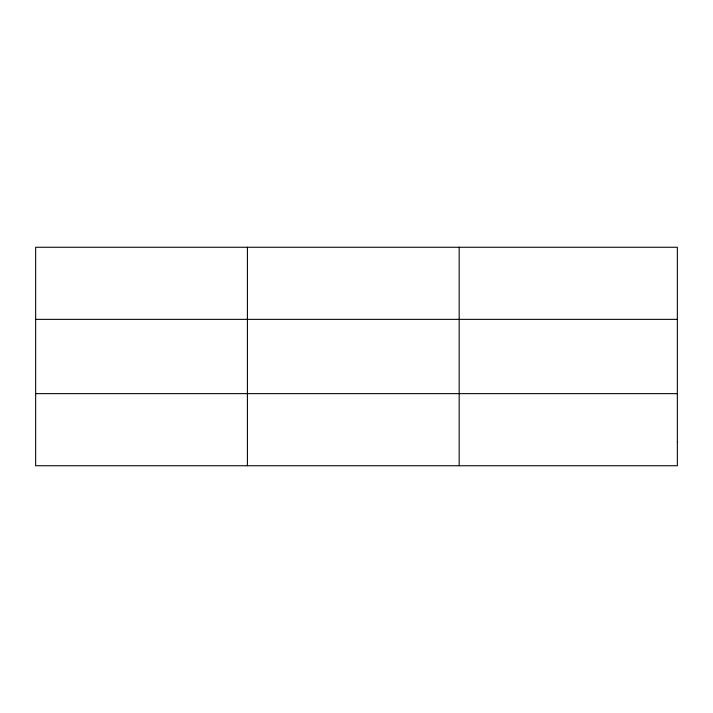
<?xml version="1.0" encoding="UTF-8"?>
<svg xmlns="http://www.w3.org/2000/svg" width="713" height="713" viewBox="0 0 713 713"><rect width="100%" height="100%" fill="white"/><g stroke="black" fill="none" stroke-linecap="round" stroke-linejoin="round"><path stroke-width="1.07" d="M247.411 247.259L247.411 465.741M459.172 247.259L459.172 465.741M35.65 319.362L677.35 319.362M35.65 393.638L677.35 393.638M677.35 441.704L677.35 465.741L35.65 465.741L35.65 247.259L677.35 247.259L677.35 441.704"/></g></svg>
